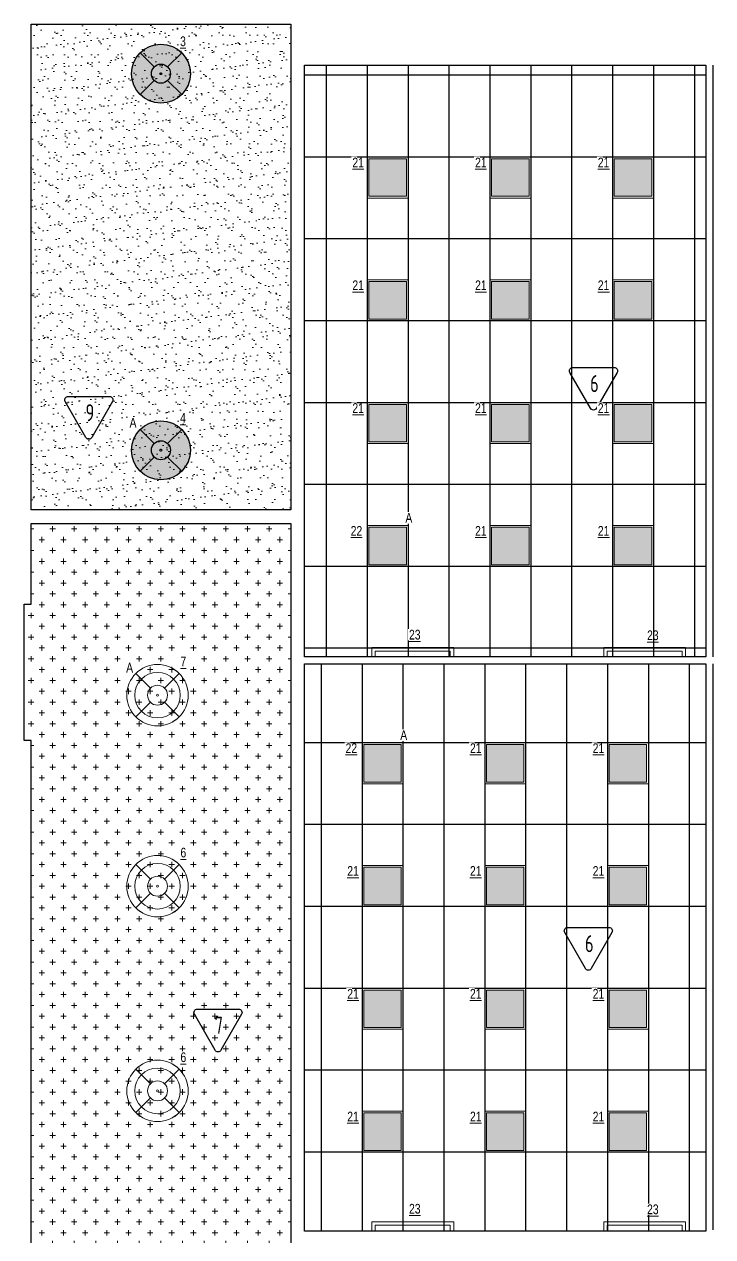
# Model space of a CAD drawing. Header units: millimetres. Extents: x -547274 to 397870, y -45599 to 141350.
# Drawn here: x 109637 to 119737, y 64712 to 82486 of the extents above; entities that cross this region are included whole.
import ezdxf

# ---------------------------------------------------------------- set-up
doc = ezdxf.new("R2010")
doc.units = ezdxf.units.MM
for name, color, linetype, lineweight in [('_ЭОМ_ОБЩ_Освещение_текст тип светильника', 172, 'Continuous', 50), ('_ЭОМ_светильник А', 1, 'Continuous', 35), ('_ЭОМ_светильник Р', 4, 'Continuous', 35), ('АР_Потолки_Штриховка', 252, 'Continuous', 0)]:
    doc.layers.add(name, color=color, linetype=linetype, lineweight=lineweight)
for name, color, linetype in [('X-ref Light', 250, 'Continuous'), ('X-ref Light Emergency', 249, 'Continuous'), ('Штриховка в сечении', 7, 'Continuous')]:
    doc.layers.add(name, color=color, linetype=linetype)
doc.layers.add('АР_Потолок_Покраска', color=7, linetype='Continuous', lineweight=5, true_color=0x007399)
doc.layers.get('X-ref Light').off()
doc.styles.add('ISOCPEUR', font='isocpeur.ttf', dxfattribs={"height": 799.9999999999999})
doc.styles.add('ГОСТ', font='cad.shx', dxfattribs={"width": 0.8})

# ---------------------------------------------------------------- blocks, each defined once
blk = doc.blocks.new('A$C4757d704')
at = {"true_color": 0xf8f6b0, "transparency": 33554687}
h = blk.add_hatch(color=51, dxfattribs=at)
h.dxf.hatch_style = 1
h.paths.add_polyline_path([(213.8624240825741, 686.4852035840837), (131.8888672508434, 768.4587604158228, 0.198841386224367), (0.1738138333512325, 450.347627666637, 0.1989833504630757), (132.0626810841545, 132.06268108414), (213.8624240825695, 213.8624240825578, -0.1989123673796465), (115.9790415045762, 450.1738138333185, -0.1989123673796514)])
edge = h.paths.add_edge_path()
edge.add_arc((450.1738138333512, 450.1738138333185), 334.194772328775, 135.0000000000014, 180)
edge.add_arc((450.1738138333512, 450.1738138333185), 334.194772328775, 180, 224.9999999999975)
edge.add_line((213.8624240825695, 213.8624240825578), (346.9345847065837, 346.9345847065766))
edge.add_ellipse((450.1738138333512, 450.1738138333185), major_axis=(-146.0023180000051, 0), ratio=0.9999999999999303, start_angle=315.0000000000051, end_angle=404.9999999999949, ccw=False)
edge.add_line((346.9345847065838, 553.4130429600605), (213.8624240825741, 686.4852035840837))
edge = h.paths.add_edge_path()
edge.add_line((213.8624240825741, 686.4852035840837), (346.9345847065837, 553.4130429600605))
edge.add_ellipse((450.1738138333512, 450.1738138333185), major_axis=(-146.0023180000051, 0), ratio=0.9999999999999303, start_angle=225.000000000002, end_angle=315.0000000000051, ccw=False)
edge.add_line((553.4130429601197, 553.4130429600615), (686.4852035841284, 686.4852035840837))
edge.add_arc((450.1738138333512, 450.1738138333185), 334.1947723287751, 44.99999999999855, 135.0000000000014)
h.paths.add_polyline_path([(131.8888672508434, 768.4587604158228), (213.8624240825741, 686.4852035840837, -0.4142135623731099), (686.4852035841284, 686.4852035840837), (768.4587604158592, 768.4587604158228, 0.4143735626423198)])
h.paths.add_polyline_path([(768.4587604158592, 768.4587604158228), (686.4852035841284, 686.4852035840837, -0.1989123673796514), (784.3685861621262, 450.1738138333185, -0.1989123673796514), (686.4852035841284, 213.8624240825533), (768.2849465825407, 132.0626810841327, 0.1989833504630816), (900.1738138333512, 450.347627666637, 0.198841386224367)])
edge = h.paths.add_edge_path()
edge.add_line((686.4852035841284, 686.4852035840837), (553.4130429601175, 553.4130429600593))
edge.add_ellipse((450.1738138333512, 450.1738138333185), major_axis=(-146.0023180000051, 0), ratio=0.9999999999999303, start_angle=495.000000000005, end_angle=585.000000000002, ccw=False)
edge.add_line((553.4130429601188, 346.9345847065764), (686.4852035841284, 213.8624240825533))
edge.add_arc((450.1738138333512, 450.1738138333185), 334.194772328775, 315.0000000000014, 360)
edge.add_arc((450.1738138333513, 450.1738138333185), 334.194772328775, 0, 44.99999999999856)
edge = h.paths.add_edge_path()
edge.add_ellipse((450.1738138333512, 450.1738138333185), major_axis=(-146.0023180000051, 0), ratio=0.9999999999999303, start_angle=404.9999999999949, end_angle=495.000000000005, ccw=False)
edge.add_line((346.9345847065837, 346.9345847065765), (213.8624240825695, 213.8624240825578))
edge.add_arc((450.1738138333512, 450.1738138333185), 334.194772328775, 224.9999999999975, 315.0000000000014)
edge.add_line((686.4852035841284, 213.8624240825533), (553.4130429601188, 346.9345847065764))
h.paths.add_polyline_path([(768.2849465825407, 132.0626810841327), (686.4852035841284, 213.8624240825533, -0.4142135623731155), (213.8624240825695, 213.8624240825578), (132.0626810841545, 132.06268108414, 0.4140535802038305)])
edge = h.paths.add_edge_path()
edge.add_ellipse((450.1738138333512, 450.1738138333185), major_axis=(-146.0023180000051, 0), ratio=0.9999999999999303, start_angle=495.000000000005, end_angle=585.0000000000019)
edge.add_ellipse((450.1738138333512, 450.1738138333185), major_axis=(-146.0023180000051, 0), ratio=0.9999999999999303, start_angle=225.000000000002, end_angle=315.0000000000051)
edge.add_ellipse((450.1738138333512, 450.1738138333185), major_axis=(-146.0023180000051, 0), ratio=0.9999999999999303, start_angle=315.0000000000051, end_angle=404.9999999999948)
edge.add_ellipse((450.1738138333512, 450.1738138333185), major_axis=(-146.0023180000051, 0), ratio=0.9999999999999303, start_angle=404.9999999999948, end_angle=495.000000000005)
edge = h.paths.add_edge_path(flags=0)
edge.add_ellipse((450.1738138333512, 450.1738138333185), major_axis=(-14.60023180000948, 0), ratio=0.999999999998702, start_angle=0, end_angle=360)
edge = h.paths.add_edge_path(flags=16)
edge.add_ellipse((450.1738138333512, 450.1738138333185), major_axis=(-14.60023180000948, 0), ratio=0.999999999998702, start_angle=0, end_angle=360)
at = {"layer": 'АР_Потолки_Штриховка', "color": 18, "ltscale": 100, "true_color": 0x000000}
for points in [[(131.8528573591811, 768.4947703074849), (346.9345847065761, 553.4130429600682)], [(768.4947703075213, 768.4947703074849), (553.4130429601264, 553.4130429600682)], [(346.9345847065761, 346.9345847065688), (131.8528573591811, 131.8528573591666)], [(553.4130429601264, 346.9345847065688), (768.4947703075213, 131.852857359152)]]:
    blk.add_lwpolyline(points, dxfattribs=at)
for centre, radius in [((450.1738138333512, 450.347627666637), 450), ((450.1738138333512, 450.1738138333185), 334.194772328775)]:
    blk.add_circle(centre, radius, dxfattribs=at)
for major_axis, ratio, start_param, end_param in [((-146.0023180000051, 0), 0.9999999999999303, 3.926990816987276, 10.21017612416686), ((-146.0023180000051, 0), 0.9999999999999303, 3.926990816987276, 10.21017612416686), ((-14.60023180000948, 0), 0.999999999998702, 3.926990816987891, 10.21017612416748)]:
    blk.add_ellipse((450.1738138333512, 450.1738138333185), major_axis=major_axis, ratio=ratio, start_param=start_param, end_param=end_param, dxfattribs=at)
blk = doc.blocks.new('подвесной светильник люстра')
at = {"true_color": 0xf8f6b0, "transparency": 33554687}
h = blk.add_hatch(color=51, dxfattribs=at)
h.dxf.hatch_style = 1
edge = h.paths.add_edge_path()
edge.add_ellipse((0, 0), major_axis=(-431.6666666666836, 0), ratio=0.9999999999999278, start_angle=225.0000000000021, end_angle=314.9999999999979)
edge.add_line((-305.234427212194, 305.234427212194), (-98.99494936611666, 98.99494936611666))
edge.add_ellipse((0, 0), major_axis=(-140.0000000000049, 0), ratio=0.9999999999999304, start_angle=225.000000000002, end_angle=314.999999999998, ccw=False)
edge.add_line((98.99494936612066, 98.99494936611336), (305.2344272121939, 305.2344272121939))
edge = h.paths.add_edge_path()
edge.add_ellipse((0, 0), major_axis=(-140.0000000000049, 0), ratio=0.9999999999999304, start_angle=314.999999999998, end_angle=405.000000000002, ccw=False)
edge.add_line((-98.99494936611666, 98.99494936611666), (-305.234427212194, 305.234427212194))
edge.add_ellipse((0, 0), major_axis=(-431.6666666666836, 0), ratio=0.9999999999999278, start_angle=314.9999999999979, end_angle=405.0000000000014)
edge.add_line((-305.2344272121976, -305.2344272121903), (-98.99494936611669, -98.99494936611666))
edge = h.paths.add_edge_path()
edge.add_ellipse((0, 0), major_axis=(-140.0000000000049, 0), ratio=0.9999999999999304, start_angle=405.000000000002, end_angle=494.999999999998, ccw=False)
edge.add_line((-98.99494936611664, -98.99494936611677), (-305.2344272121976, -305.2344272121903))
edge.add_ellipse((0, 0), major_axis=(-431.6666666666836, 0), ratio=0.9999999999999278, start_angle=405.0000000000014, end_angle=494.9999999999979)
edge.add_line((305.234427212194, -305.234427212194), (98.99494936611669, -98.99494936611666))
edge = h.paths.add_edge_path()
edge.add_ellipse((0, 0), major_axis=(-431.6666666666836, 0), ratio=0.9999999999999278, start_angle=494.9999999999979, end_angle=585.0000000000022)
edge.add_line((305.234427212194, 305.2344272121939), (98.99494936612007, 98.99494936611276))
edge.add_ellipse((0, 0), major_axis=(-140.0000000000049, 0), ratio=0.9999999999999304, start_angle=494.999999999998, end_angle=585.000000000002, ccw=False)
edge.add_line((98.99494936611674, -98.99494936611666), (305.2344272121939, -305.234427212194))
edge = h.paths.add_edge_path()
edge.add_ellipse((0, 0), major_axis=(-140.0000000000049, 0), ratio=0.9999999999999304, start_angle=494.999999999998, end_angle=585.0000000000019)
edge.add_ellipse((0, 0), major_axis=(-140.0000000000049, 0), ratio=0.9999999999999304, start_angle=225.000000000002, end_angle=314.999999999998)
edge.add_ellipse((0, 0), major_axis=(-140.0000000000049, 0), ratio=0.9999999999999304, start_angle=314.999999999998, end_angle=405.000000000002)
edge.add_ellipse((0, 0), major_axis=(-140.0000000000049, 0), ratio=0.9999999999999304, start_angle=405.000000000002, end_angle=494.999999999998)
edge = h.paths.add_edge_path(flags=16)
edge.add_ellipse((0, 0), major_axis=(-14.00000000000909, 0), ratio=0.9999999999987021, start_angle=0, end_angle=360)
at = {"color": 0, "linetype": 'ByBlock', "lineweight": -2}
for points in [[(-305.2344272121991, 305.2344272121991), (-98.99494936611154, 98.99494936611154)], [(305.2344272121991, 305.2344272121991), (98.99494936611882, 98.99494936611154)], [(-98.99494936611154, -98.99494936611154), (-305.2344272121918, -305.2344272121845)], [(98.99494936611154, -98.99494936611154), (305.2344272121991, -305.2344272121991)]]:
    blk.add_lwpolyline(points, dxfattribs=at)
for major_axis, ratio, start_param, end_param in [((-431.6666666666836, 0), 0.9999999999999278, 3.926990816987278, 10.21017612416686), ((-140.0000000000049, 0), 0.9999999999999304, 3.926990816987276, 10.21017612416686), ((-140.0000000000049, 0), 0.9999999999999304, 3.926990816987276, 10.21017612416686), ((-14.00000000000909, 0), 0.9999999999987021, 3.926990816987891, 10.21017612416748)]:
    blk.add_ellipse((0, 0), major_axis=major_axis, ratio=ratio, start_param=start_param, end_param=end_param, dxfattribs=at)
blk = doc.blocks.new('Кососвет')
at = {"color": 0, "linetype": 'ByBlock', "lineweight": -2, "ltscale": 40}
for points in [[(-600, 26.38208023784682), (600, 26.38208023784682), (600, -111.2262301087801)], [(-600, 26.38208023784682), (-600, -111.2262301087801)], [(-600, -111.2262301087801), (-550, -111.2262301087801)], [(-550, -23.61791976216773), (550, -23.61791976216773)], [(-550, -111.2262301087801), (-550, -23.61791976216773)], [(600, -111.2262301087801), (550, -111.2262301087801), (550, -23.61791976216773)]]:
    blk.add_lwpolyline(points, dxfattribs=at)
blk = doc.blocks.new('RVE-SLIM-PRIME-595')
at = {"layer": 'Штриховка в сечении', "lineweight": 9, "ltscale": 1000, "true_color": 0xf8f6b0, "transparency": 33554636}
h = blk.add_hatch(color=51, dxfattribs=at)
h.dxf.hatch_style = 1
h.paths.add_polyline_path([(274.9999999999999, 275), (-275, 275), (-275, -274.9999999999999), (275, -274.9999999999999)])
at = {"color": 0, "linetype": 'ByBlock', "lineweight": -2, "ltscale": 40}
for points in [[(300, -300), (-300, -300), (-300, 300), (300, 300)], [(275, -275), (-275, -275), (-275, 275), (275, 275)]]:
    blk.add_lwpolyline(points, close=True, dxfattribs=at)
blk = doc.blocks.new('светильник школа коридор')
at = {"color": 0, "linetype": 'ByBlock', "lineweight": -2}
for points in [[(-318.3209564741701, 318.3209564741665), (-103.2392291267752, 103.2392291267497)], [(318.3209564741701, 318.3209564741665), (103.2392291267752, 103.2392291267497)], [(-103.2392291267752, -103.2392291267497), (-318.3209564741701, -318.3209564741519)], [(103.2392291267752, -103.2392291267497), (318.3209564741701, -318.3209564741665)]]:
    blk.add_lwpolyline(points, dxfattribs=at)
blk.add_circle((0, 0), 334.194772328775, dxfattribs=at)
for major_axis, ratio, start_param, end_param in [((-450.1738138333509, 0), 0.999999999999928, 3.926990816987278, 10.21017612416686), ((-146.0023180000051, 0), 0.9999999999999303, 3.926990816987276, 10.21017612416686), ((-146.0023180000051, 0), 0.9999999999999303, 3.926990816987276, 10.21017612416686), ((-14.60023180000948, 0), 0.999999999998702, 3.926990816987891, 10.21017612416748)]:
    blk.add_ellipse((0, 0), major_axis=major_axis, ratio=ratio, start_param=start_param, end_param=end_param, dxfattribs=at)

msp = doc.modelspace()

# ---------------------------------------------------------------- hatches: boundary and pattern name
at = {"layer": 'АР_Потолки_Штриховка', "ltscale": 100, "true_color": 0xf8f6b0}
h = msp.add_hatch(color=51, dxfattribs=at)
h.dxf.hatch_style = 1
h.paths.add_polyline_path([(114692.4585279228, 79963.37756613805), (115242.4585279228, 79963.37756613805), (115242.4585279228, 80513.37756613805), (114692.4585279228, 80513.37756613805)])
h = msp.add_hatch(color=51, dxfattribs=at)
h.dxf.hatch_style = 1
h.paths.add_polyline_path([(116492.4585279228, 79963.37756613802), (117042.4585279228, 79963.37756613802), (117042.4585279228, 80513.37756613802), (116492.4585279228, 80513.37756613802)])
h = msp.add_hatch(color=51, dxfattribs=at)
h.dxf.hatch_style = 1
h.paths.add_polyline_path([(118292.4585279228, 79963.377566138), (118842.4585279228, 79963.377566138), (118842.4585279228, 80513.377566138), (118292.4585279228, 80513.377566138)])
h = msp.add_hatch(color=51, dxfattribs=at)
h.dxf.hatch_style = 1
h.paths.add_polyline_path([(114692.4585279228, 78163.37756613805), (115242.4585279228, 78163.37756613805), (115242.4585279228, 78713.37756613805), (114692.4585279228, 78713.37756613805)])
h = msp.add_hatch(color=51, dxfattribs=at)
h.dxf.hatch_style = 1
h.paths.add_polyline_path([(116492.4585279228, 78163.37756613802), (117042.4585279228, 78163.37756613802), (117042.4585279228, 78713.37756613802), (116492.4585279228, 78713.37756613802)])
h = msp.add_hatch(color=51, dxfattribs=at)
h.dxf.hatch_style = 1
h.paths.add_polyline_path([(118292.4585279228, 78163.377566138), (118842.4585279228, 78163.377566138), (118842.4585279228, 78713.377566138), (118292.4585279228, 78713.377566138)])
h = msp.add_hatch(color=51, dxfattribs=at)
h.dxf.hatch_style = 1
h.paths.add_polyline_path([(114692.4585279228, 76363.37756613805), (115242.4585279228, 76363.37756613805), (115242.4585279228, 76913.37756613805), (114692.4585279228, 76913.37756613805)])
h = msp.add_hatch(color=51, dxfattribs=at)
h.dxf.hatch_style = 1
h.paths.add_polyline_path([(116492.4585279228, 76363.37756613802), (117042.4585279228, 76363.37756613802), (117042.4585279228, 76913.37756613802), (116492.4585279228, 76913.37756613802)])
h = msp.add_hatch(color=51, dxfattribs=at)
h.dxf.hatch_style = 1
h.paths.add_polyline_path([(118292.4585279228, 76363.377566138), (118842.4585279228, 76363.377566138), (118842.4585279228, 76913.377566138), (118292.4585279228, 76913.377566138)])
h = msp.add_hatch(color=51, dxfattribs=at)
h.dxf.hatch_style = 1
h.paths.add_polyline_path([(114692.4585279227, 74563.37756613805), (115242.4585279227, 74563.37756613805), (115242.4585279227, 75113.37756613805), (114692.4585279227, 75113.37756613805)])
h = msp.add_hatch(color=51, dxfattribs=at)
h.dxf.hatch_style = 1
h.paths.add_polyline_path([(116492.4585279227, 74563.37756613802), (117042.4585279227, 74563.37756613802), (117042.4585279227, 75113.37756613802), (116492.4585279227, 75113.37756613802)])
h = msp.add_hatch(color=51, dxfattribs=at)
h.dxf.hatch_style = 1
h.paths.add_polyline_path([(118292.4585279227, 74563.377566138), (118842.4585279227, 74563.377566138), (118842.4585279227, 75113.377566138), (118292.4585279227, 75113.377566138)])
h = msp.add_hatch(color=51, dxfattribs=at)
h.dxf.hatch_style = 1
h.paths.add_polyline_path([(114617.4585279234, 71378.18245835273), (115167.4585279234, 71378.18245835273), (115167.4585279234, 71928.18245835273), (114617.4585279234, 71928.18245835273)])
h = msp.add_hatch(color=51, dxfattribs=at)
h.dxf.hatch_style = 1
h.paths.add_polyline_path([(116417.4585279234, 71378.1824583527), (116967.4585279234, 71378.1824583527), (116967.4585279234, 71928.1824583527), (116417.4585279234, 71928.1824583527)])
h = msp.add_hatch(color=51, dxfattribs=at)
h.dxf.hatch_style = 1
h.paths.add_polyline_path([(118217.4585279234, 71378.18245835269), (118767.4585279234, 71378.18245835269), (118767.4585279234, 71928.18245835269), (118217.4585279234, 71928.18245835269)])
h = msp.add_hatch(color=51, dxfattribs=at)
h.dxf.hatch_style = 1
h.paths.add_polyline_path([(114617.4585279234, 69578.18245835273), (115167.4585279234, 69578.18245835273), (115167.4585279234, 70128.18245835273), (114617.4585279234, 70128.18245835273)])
h = msp.add_hatch(color=51, dxfattribs=at)
h.dxf.hatch_style = 1
h.paths.add_polyline_path([(116417.4585279234, 69578.1824583527), (116967.4585279234, 69578.1824583527), (116967.4585279234, 70128.1824583527), (116417.4585279234, 70128.1824583527)])
h = msp.add_hatch(color=51, dxfattribs=at)
h.dxf.hatch_style = 1
h.paths.add_polyline_path([(118217.4585279234, 69578.18245835269), (118767.4585279234, 69578.18245835269), (118767.4585279234, 70128.18245835269), (118217.4585279234, 70128.18245835269)])
h = msp.add_hatch(color=51, dxfattribs=at)
h.dxf.hatch_style = 1
h.paths.add_polyline_path([(114617.4585279234, 67778.18245835273), (115167.4585279234, 67778.18245835273), (115167.4585279234, 68328.18245835273), (114617.4585279234, 68328.18245835273)])
h = msp.add_hatch(color=51, dxfattribs=at)
h.dxf.hatch_style = 1
h.paths.add_polyline_path([(116417.4585279234, 67778.1824583527), (116967.4585279234, 67778.1824583527), (116967.4585279234, 68328.1824583527), (116417.4585279234, 68328.1824583527)])
h = msp.add_hatch(color=51, dxfattribs=at)
h.dxf.hatch_style = 1
h.paths.add_polyline_path([(118217.4585279234, 67778.18245835269), (118767.4585279234, 67778.18245835269), (118767.4585279234, 68328.18245835269), (118217.4585279234, 68328.18245835269)])
h = msp.add_hatch(color=51, dxfattribs=at)
h.dxf.hatch_style = 1
h.paths.add_polyline_path([(114617.4585279233, 65978.18245835273), (115167.4585279233, 65978.18245835273), (115167.4585279233, 66528.18245835273), (114617.4585279233, 66528.18245835273)])
h = msp.add_hatch(color=51, dxfattribs=at)
h.dxf.hatch_style = 1
h.paths.add_polyline_path([(116417.4585279233, 65978.1824583527), (116967.4585279233, 65978.1824583527), (116967.4585279233, 66528.1824583527), (116417.4585279233, 66528.1824583527)])
h = msp.add_hatch(color=51, dxfattribs=at)
h.dxf.hatch_style = 1
h.paths.add_polyline_path([(118217.4585279233, 65978.18245835269), (118767.4585279233, 65978.18245835269), (118767.4585279233, 66528.18245835269), (118217.4585279233, 66528.18245835269)])
at = {"layer": 'АР_Потолок_Покраска'}
h = msp.add_hatch(dxfattribs=at)
h.set_pattern_fill('AR-SAND', color=256, scale=5)
h.set_pattern_definition([(37.50000000000001, (-94979.28302833848, 47614.56216568737), (-8.000156479920228, 244.7066186646712), [0, -193.04, 0, -215.9, 0, -206.375]), (7.499999999999999, (-94979.28302833848, 47614.56216568737), (224.7616415690013, 358.4125502841771), [0, -104.14, 0, -173.99, 0, -66.67500000000001]), (327.5, (-95135.49302833845, 47614.56216568737), (395.496185120729, 0.718592339272881), [0, -63.5, 0, -228.6, 0, -298.45]), (317.5, (-95135.49302833845, 47614.56216568737), (381.7782262361486, 111.4646616286082), [0, -31.75, 0, -149.86, 0, -171.45])])
h.paths.add_polyline_path([(113547.4934723634, 82485.68245835094), (113547.4585279232, 75365.68245835276), (109737.4585279232, 75365.68245835276), (109737.4585279232, 82485.68245835093)])
h = msp.add_hatch(dxfattribs=at)
h.set_pattern_fill('CROSS', color=256, scale=25)
h.set_pattern_definition([(0, (134938.1560154671, 0), (158.75, 158.75), [79.375, -238.125]), (90, (134977.8435154671, -39.6875), (-158.75, 158.75), [79.375, -238.125])])
h.paths.add_polyline_path([(109737.458527923, 75165.68245835249), (113547.458527923, 75165.68245835249), (113547.4585279232, 61804.84994250025), (112422.4585279229, 61804.8499425004), (112422.4585279229, 61655.68245835237), (110867.4585279233, 61655.68245835237), (110867.4585279233, 61804.84994250025), (109737.4585279232, 61804.8499425004), (109737.4585279233, 71985.16474464099), (109637.458527923, 71985.16474464099), (109637.4585279232, 73985.84277380136), (109737.4585279232, 73985.84277380136)])

# ---------------------------------------------------------------- linework, layer by layer
for points in [[(113547.4934723634, 82485.68245835094), (113547.4585279232, 75365.68245835276), (109737.4585279232, 75365.68245835276), (109737.4585279232, 82485.68245835093)], [(113747.458527923, 81886.0726739231), (119637.4585279225, 81886.0726739231), (119637.4585279225, 73210.68245835253), (113747.458527923, 73210.68245835253)], [(109737.458527923, 75165.68245835249), (113547.458527923, 75165.68245835249), (113547.458527923, 61655.68245837241), (109737.4585279232, 61655.68245837241), (109737.4585279233, 71985.16474464099), (109637.458527923, 71985.16474464099), (109637.4585279232, 73985.84277380136), (109737.4585279232, 73985.84277380136)], [(113747.4585279227, 73110.68245835253), (119637.458527923, 73110.68245835253), (119637.458527923, 64795.68245835253), (113747.4585279227, 64795.68245835253)]]:
    msp.add_lwpolyline(points, close=True)
for points in [[(114067.4585279227, 81886.0726739231), (114067.4585279227, 73210.68245835253)], [(114667.4585279227, 81886.0726739231), (114667.4585279227, 73210.68245835253)], [(115267.4585279227, 81886.0726739231), (115267.4585279227, 73210.68245835253)], [(115867.4585279227, 81886.0726739231), (115867.4585279227, 73210.68245835253)], [(116467.4585279227, 81886.0726739231), (116467.4585279227, 73210.68245835253)], [(117067.4585279227, 81886.0726739231), (117067.4585279227, 73210.68245835253)], [(117667.4585279227, 81886.0726739231), (117667.4585279227, 73210.68245835253)], [(118267.4585279227, 81886.0726739231), (118267.4585279227, 73210.68245835253)], [(118867.4585279227, 81886.0726739231), (118867.4585279227, 73210.68245835253)], [(119467.4585279227, 81886.0726739231), (119467.4585279227, 73210.68245835253)], [(119737.4585279226, 81886.07267392304), (119737.4585279225, 73210.68245835253)], [(119637.4585279225, 81738.37756613799), (113747.458527923, 81738.37756613806)], [(119637.4585279225, 80538.37756613799), (113747.458527923, 80538.37756613806)], [(119637.4585279225, 79338.37756613799), (113747.458527923, 79338.37756613806)], [(119637.4585279225, 78138.37756613799), (113747.458527923, 78138.37756613806)], [(119637.4585279225, 76938.37756613799), (113747.458527923, 76938.37756613806)], [(119637.4585279225, 75738.37756613799), (113747.458527923, 75738.37756613806)], [(119637.4585279225, 74538.37756613799), (113747.4585279229, 74538.37756613806)], [(119637.4585279225, 73338.37756613799), (113747.4585279229, 73338.37756613806)], [(113992.4585279227, 73110.68245835253), (113992.4585279227, 64795.68245835253)], [(114592.4585279227, 73110.68245835253), (114592.4585279227, 64795.68245835253)], [(115192.4585279227, 73110.68245835253), (115192.4585279227, 64795.68245835253)], [(115792.4585279227, 73110.68245835253), (115792.4585279227, 64795.68245835253)], [(116392.4585279227, 73110.68245835253), (116392.4585279227, 64795.68245835253)], [(116992.4585279227, 73110.68245835253), (116992.4585279227, 64795.68245835253)], [(117592.4585279227, 73110.68245835253), (117592.4585279227, 64795.68245835253)], [(118192.4585279227, 73110.68245835253), (118192.4585279227, 64795.68245835253)], [(118792.4585279227, 73110.68245835253), (118792.4585279227, 64795.68245835253)], [(119392.4585279227, 73110.68245835253), (119392.4585279227, 64795.68245835253)], [(119737.458527923, 73110.68245835253), (119737.458527923, 64815.68245835253)], [(119637.458527923, 71953.18245835268), (113747.4585279236, 71953.18245835275)], [(119637.458527923, 70753.18245835268), (113747.4585279236, 70753.18245835275)], [(119637.458527923, 69553.18245835268), (113747.4585279236, 69553.18245835275)], [(119637.458527923, 68353.18245835268), (113747.4585279235, 68353.18245835275)], [(119637.458527923, 67153.18245835268), (113747.4585279236, 67153.18245835275)], [(119637.458527923, 65953.18245835268), (113747.4585279235, 65953.18245835275)]]:
    msp.add_lwpolyline(points)
for points in [[(117684.2679857325, 77455.82274777569), (118290.4859264619, 77455.82274777546, -0.5773494962845065), (118333.7871755788, 77380.82298507982), (118030.6782910622, 76855.82299687165, -0.5773541042744643), (117944.0754630507, 76855.82299687165), (117640.966801087, 77380.82259960832, -0.5773491286020777), (117684.2679857325, 77455.82274777569, -1.710881644036777e-06)], [(110282.7513259576, 77028.53891750218), (110888.969266687, 77028.53891750195, -0.5773494962845065), (110932.2705158039, 76953.53915480632), (110629.1616312873, 76428.53916659814, -0.5773541042744643), (110542.5588032758, 76428.53916659814), (110239.4501413121, 76953.53876933482, -0.5773491286020777), (110282.7513259576, 77028.53891750218, -1.710881644036777e-06)], [(117609.2679857331, 69245.51497576719), (118215.4859264625, 69245.51497576696, -0.5773494962845065), (118258.7871755793, 69170.51521307132), (117955.6782910628, 68645.51522486315, -0.5773541042744643), (117869.0754630513, 68645.51522486315), (117565.9668010876, 69170.51482759982, -0.5773491286020777), (117609.2679857331, 69245.51497576719, -1.710881644036777e-06)], [(112176.7591667561, 68048.50763228706), (112782.9771074854, 68048.50763228683, -0.5773494962845065), (112826.2783566023, 67973.5078695912), (112523.1694720858, 67448.507881383, -0.5773541042744643), (112436.5666440743, 67448.507881383), (112133.4579821106, 67973.50748411969, -0.5773491286020777), (112176.7591667561, 68048.50763228706, -1.710881644036777e-06)]]:
    msp.add_lwpolyline(points, format="xyb")
at = {"layer": 'АР_Потолки_Штриховка', "color": 18, "ltscale": 100, "true_color": 0x000000}
for points in [[(115267.4585279228, 79938.37756613805), (114667.4585279228, 79938.37756613805), (114667.4585279228, 80538.37756613805), (115267.4585279228, 80538.37756613805)], [(115242.4585279228, 79963.37756613805), (114692.4585279228, 79963.37756613805), (114692.4585279228, 80513.37756613805), (115242.4585279228, 80513.37756613805)], [(117067.4585279228, 79938.37756613802), (116467.4585279228, 79938.37756613802), (116467.4585279228, 80538.37756613802), (117067.4585279228, 80538.37756613802)], [(117042.4585279228, 79963.37756613802), (116492.4585279228, 79963.37756613802), (116492.4585279228, 80513.37756613802), (117042.4585279228, 80513.37756613802)], [(118867.4585279228, 79938.377566138), (118267.4585279228, 79938.377566138), (118267.4585279228, 80538.377566138), (118867.4585279228, 80538.377566138)], [(118842.4585279228, 79963.377566138), (118292.4585279228, 79963.377566138), (118292.4585279228, 80513.377566138), (118842.4585279228, 80513.377566138)], [(115267.4585279228, 78138.37756613805), (114667.4585279228, 78138.37756613805), (114667.4585279228, 78738.37756613805), (115267.4585279228, 78738.37756613805)], [(117067.4585279228, 78138.37756613802), (116467.4585279228, 78138.37756613802), (116467.4585279228, 78738.37756613802), (117067.4585279228, 78738.37756613802)], [(118867.4585279228, 78138.377566138), (118267.4585279228, 78138.377566138), (118267.4585279228, 78738.377566138), (118867.4585279228, 78738.377566138)], [(115242.4585279228, 78163.37756613805), (114692.4585279228, 78163.37756613805), (114692.4585279228, 78713.37756613805), (115242.4585279228, 78713.37756613805)], [(117042.4585279228, 78163.37756613802), (116492.4585279228, 78163.37756613802), (116492.4585279228, 78713.37756613802), (117042.4585279228, 78713.37756613802)], [(118842.4585279228, 78163.377566138), (118292.4585279228, 78163.377566138), (118292.4585279228, 78713.377566138), (118842.4585279228, 78713.377566138)], [(115267.4585279228, 76338.37756613805), (114667.4585279228, 76338.37756613805), (114667.4585279228, 76938.37756613805), (115267.4585279228, 76938.37756613805)], [(115242.4585279228, 76363.37756613805), (114692.4585279228, 76363.37756613805), (114692.4585279228, 76913.37756613805), (115242.4585279228, 76913.37756613805)], [(117067.4585279228, 76338.37756613802), (116467.4585279228, 76338.37756613802), (116467.4585279228, 76938.37756613802), (117067.4585279228, 76938.37756613802)], [(117042.4585279228, 76363.37756613802), (116492.4585279228, 76363.37756613802), (116492.4585279228, 76913.37756613802), (117042.4585279228, 76913.37756613802)], [(118867.4585279228, 76338.377566138), (118267.4585279228, 76338.377566138), (118267.4585279228, 76938.377566138), (118867.4585279228, 76938.377566138)], [(118842.4585279228, 76363.377566138), (118292.4585279228, 76363.377566138), (118292.4585279228, 76913.377566138), (118842.4585279228, 76913.377566138)], [(115267.4585279227, 74538.37756613805), (114667.4585279227, 74538.37756613805), (114667.4585279227, 75138.37756613805), (115267.4585279227, 75138.37756613805)], [(115242.4585279227, 74563.37756613805), (114692.4585279227, 74563.37756613805), (114692.4585279227, 75113.37756613805), (115242.4585279227, 75113.37756613805)], [(117067.4585279227, 74538.37756613802), (116467.4585279227, 74538.37756613802), (116467.4585279227, 75138.37756613802), (117067.4585279227, 75138.37756613802)], [(117042.4585279227, 74563.37756613802), (116492.4585279227, 74563.37756613802), (116492.4585279227, 75113.37756613802), (117042.4585279227, 75113.37756613802)], [(118867.4585279227, 74538.377566138), (118267.4585279227, 74538.377566138), (118267.4585279227, 75138.377566138), (118867.4585279227, 75138.377566138)], [(118842.4585279227, 74563.377566138), (118292.4585279227, 74563.377566138), (118292.4585279227, 75113.377566138), (118842.4585279227, 75113.377566138)], [(115192.4585279234, 71353.18245835273), (114592.4585279234, 71353.18245835273), (114592.4585279234, 71953.18245835273), (115192.4585279234, 71953.18245835273)], [(115167.4585279234, 71378.18245835273), (114617.4585279234, 71378.18245835273), (114617.4585279234, 71928.18245835273), (115167.4585279234, 71928.18245835273)], [(116992.4585279234, 71353.1824583527), (116392.4585279234, 71353.1824583527), (116392.4585279234, 71953.1824583527), (116992.4585279234, 71953.1824583527)], [(116967.4585279234, 71378.1824583527), (116417.4585279234, 71378.1824583527), (116417.4585279234, 71928.1824583527), (116967.4585279234, 71928.1824583527)], [(118792.4585279234, 71353.18245835269), (118192.4585279234, 71353.18245835269), (118192.4585279234, 71953.18245835269), (118792.4585279234, 71953.18245835269)], [(118767.4585279234, 71378.18245835269), (118217.4585279234, 71378.18245835269), (118217.4585279234, 71928.18245835269), (118767.4585279234, 71928.18245835269)], [(115192.4585279234, 69553.18245835273), (114592.4585279234, 69553.18245835273), (114592.4585279234, 70153.18245835273), (115192.4585279234, 70153.18245835273)], [(115167.4585279234, 69578.18245835273), (114617.4585279234, 69578.18245835273), (114617.4585279234, 70128.18245835273), (115167.4585279234, 70128.18245835273)], [(116992.4585279234, 69553.1824583527), (116392.4585279234, 69553.1824583527), (116392.4585279234, 70153.1824583527), (116992.4585279234, 70153.1824583527)], [(116967.4585279234, 69578.1824583527), (116417.4585279234, 69578.1824583527), (116417.4585279234, 70128.1824583527), (116967.4585279234, 70128.1824583527)], [(118792.4585279234, 69553.18245835269), (118192.4585279234, 69553.18245835269), (118192.4585279234, 70153.18245835269), (118792.4585279234, 70153.18245835269)], [(118767.4585279234, 69578.18245835269), (118217.4585279234, 69578.18245835269), (118217.4585279234, 70128.18245835269), (118767.4585279234, 70128.18245835269)], [(115192.4585279234, 67753.18245835273), (114592.4585279234, 67753.18245835273), (114592.4585279234, 68353.18245835273), (115192.4585279234, 68353.18245835273)], [(115167.4585279234, 67778.18245835273), (114617.4585279234, 67778.18245835273), (114617.4585279234, 68328.18245835273), (115167.4585279234, 68328.18245835273)], [(116992.4585279234, 67753.1824583527), (116392.4585279234, 67753.1824583527), (116392.4585279234, 68353.1824583527), (116992.4585279234, 68353.1824583527)], [(116967.4585279234, 67778.1824583527), (116417.4585279234, 67778.1824583527), (116417.4585279234, 68328.1824583527), (116967.4585279234, 68328.1824583527)], [(118792.4585279234, 67753.18245835269), (118192.4585279234, 67753.18245835269), (118192.4585279234, 68353.18245835269), (118792.4585279234, 68353.18245835269)], [(118767.4585279234, 67778.18245835269), (118217.4585279234, 67778.18245835269), (118217.4585279234, 68328.18245835269), (118767.4585279234, 68328.18245835269)], [(115192.4585279233, 65953.18245835273), (114592.4585279233, 65953.18245835273), (114592.4585279233, 66553.18245835273), (115192.4585279233, 66553.18245835273)], [(115167.4585279233, 65978.18245835273), (114617.4585279233, 65978.18245835273), (114617.4585279233, 66528.18245835273), (115167.4585279233, 66528.18245835273)], [(116992.4585279233, 65953.1824583527), (116392.4585279233, 65953.1824583527), (116392.4585279233, 66553.1824583527), (116992.4585279233, 66553.1824583527)], [(116967.4585279233, 65978.1824583527), (116417.4585279233, 65978.1824583527), (116417.4585279233, 66528.1824583527), (116967.4585279233, 66528.1824583527)], [(118792.4585279233, 65953.18245835269), (118192.4585279233, 65953.18245835269), (118192.4585279233, 66553.18245835269), (118792.4585279233, 66553.18245835269)], [(118767.4585279233, 65978.18245835269), (118217.4585279233, 65978.18245835269), (118217.4585279233, 66528.18245835269), (118767.4585279233, 66528.18245835269)]]:
    msp.add_lwpolyline(points, close=True, dxfattribs=at)
at = {"layer": 'АР_Потолки_Штриховка', "color": 18, "lineweight": 18, "ltscale": 100, "true_color": 0x000000}
for points in [[(115267.4585279229, 79938.37756613806), (114667.4585279229, 79938.37756613806), (114667.4585279229, 80538.37756613806), (115267.4585279229, 80538.37756613806)], [(115242.4585279229, 79963.37756613806), (114692.4585279229, 79963.37756613806), (114692.4585279229, 80513.37756613806), (115242.4585279229, 80513.37756613806)], [(117067.4585279229, 79938.37756613806), (116467.4585279229, 79938.37756613806), (116467.4585279229, 80538.37756613806), (117067.4585279229, 80538.37756613806)], [(117042.4585279229, 79963.37756613806), (116492.4585279229, 79963.37756613806), (116492.4585279229, 80513.37756613806), (117042.4585279229, 80513.37756613806)], [(118867.4585279229, 79938.377566138), (118267.4585279229, 79938.377566138), (118267.4585279229, 80538.377566138), (118867.4585279229, 80538.377566138)], [(118842.4585279229, 79963.377566138), (118292.4585279229, 79963.377566138), (118292.4585279229, 80513.377566138), (118842.4585279229, 80513.377566138)], [(115267.4585279229, 78138.37756613806), (114667.4585279229, 78138.37756613806), (114667.4585279229, 78738.37756613806), (115267.4585279229, 78738.37756613806)], [(117067.4585279229, 78138.37756613806), (116467.4585279229, 78138.37756613806), (116467.4585279229, 78738.37756613806), (117067.4585279229, 78738.37756613806)], [(118867.4585279229, 78138.377566138), (118267.4585279229, 78138.377566138), (118267.4585279229, 78738.377566138), (118867.4585279229, 78738.377566138)], [(115242.4585279229, 78163.37756613806), (114692.4585279229, 78163.37756613806), (114692.4585279229, 78713.37756613806), (115242.4585279229, 78713.37756613806)], [(117042.4585279229, 78163.37756613806), (116492.4585279229, 78163.37756613806), (116492.4585279229, 78713.37756613806), (117042.4585279229, 78713.37756613806)], [(118842.4585279229, 78163.377566138), (118292.4585279229, 78163.377566138), (118292.4585279229, 78713.377566138), (118842.4585279229, 78713.377566138)], [(115267.4585279226, 76338.37756613806), (114667.4585279226, 76338.37756613806), (114667.4585279226, 76938.37756613806), (115267.4585279226, 76938.37756613806)], [(115242.4585279226, 76363.37756613806), (114692.4585279226, 76363.37756613806), (114692.4585279226, 76913.37756613806), (115242.4585279226, 76913.37756613806)], [(117067.4585279226, 76338.37756613806), (116467.4585279226, 76338.37756613806), (116467.4585279226, 76938.37756613806), (117067.4585279226, 76938.37756613806)], [(117042.4585279226, 76363.37756613806), (116492.4585279226, 76363.37756613806), (116492.4585279226, 76913.37756613806), (117042.4585279226, 76913.37756613806)], [(118867.4585279226, 76338.377566138), (118267.4585279226, 76338.377566138), (118267.4585279226, 76938.377566138), (118867.4585279226, 76938.377566138)], [(118842.4585279226, 76363.377566138), (118292.4585279226, 76363.377566138), (118292.4585279226, 76913.377566138), (118842.4585279226, 76913.377566138)], [(115267.4585279226, 74538.37756613806), (114667.4585279226, 74538.37756613806), (114667.4585279226, 75138.37756613806), (115267.4585279226, 75138.37756613806)], [(115242.4585279226, 74563.37756613806), (114692.4585279226, 74563.37756613806), (114692.4585279226, 75113.37756613806), (115242.4585279226, 75113.37756613806)], [(117067.4585279226, 74538.37756613806), (116467.4585279226, 74538.37756613806), (116467.4585279226, 75138.37756613806), (117067.4585279226, 75138.37756613806)], [(117042.4585279226, 74563.37756613806), (116492.4585279226, 74563.37756613806), (116492.4585279226, 75113.37756613806), (117042.4585279226, 75113.37756613806)], [(118867.4585279226, 74538.377566138), (118267.4585279226, 74538.377566138), (118267.4585279226, 75138.377566138), (118867.4585279226, 75138.377566138)], [(118842.4585279226, 74563.377566138), (118292.4585279226, 74563.377566138), (118292.4585279226, 75113.377566138), (118842.4585279226, 75113.377566138)], [(115192.4585279233, 71353.18245835278), (114592.4585279233, 71353.18245835278), (114592.4585279233, 71953.18245835278), (115192.4585279233, 71953.18245835278)], [(115167.4585279233, 71378.18245835278), (114617.4585279233, 71378.18245835278), (114617.4585279233, 71928.18245835278), (115167.4585279233, 71928.18245835278)], [(116992.4585279233, 71353.18245835272), (116392.4585279233, 71353.18245835272), (116392.4585279233, 71953.18245835272), (116992.4585279233, 71953.18245835272)], [(116967.4585279233, 71378.18245835272), (116417.4585279233, 71378.18245835272), (116417.4585279233, 71928.18245835272), (116967.4585279233, 71928.18245835272)], [(118792.4585279233, 71353.18245835272), (118192.4585279233, 71353.18245835272), (118192.4585279233, 71953.18245835272), (118792.4585279233, 71953.18245835272)], [(118767.4585279233, 71378.18245835272), (118217.4585279233, 71378.18245835272), (118217.4585279233, 71928.18245835272), (118767.4585279233, 71928.18245835272)], [(115192.4585279233, 69553.18245835278), (114592.4585279233, 69553.18245835278), (114592.4585279233, 70153.18245835278), (115192.4585279233, 70153.18245835278)], [(115167.4585279233, 69578.18245835278), (114617.4585279233, 69578.18245835278), (114617.4585279233, 70128.18245835278), (115167.4585279233, 70128.18245835278)], [(116992.4585279233, 69553.18245835272), (116392.4585279233, 69553.18245835272), (116392.4585279233, 70153.18245835272), (116992.4585279233, 70153.18245835272)], [(116967.4585279233, 69578.18245835272), (116417.4585279233, 69578.18245835272), (116417.4585279233, 70128.18245835272), (116967.4585279233, 70128.18245835272)], [(118792.4585279233, 69553.18245835272), (118192.4585279233, 69553.18245835272), (118192.4585279233, 70153.18245835272), (118792.4585279233, 70153.18245835272)], [(118767.4585279233, 69578.18245835272), (118217.4585279233, 69578.18245835272), (118217.4585279233, 70128.18245835272), (118767.4585279233, 70128.18245835272)], [(115192.4585279233, 67753.18245835278), (114592.4585279233, 67753.18245835278), (114592.4585279233, 68353.18245835278), (115192.4585279233, 68353.18245835278)], [(115167.4585279233, 67778.18245835278), (114617.4585279233, 67778.18245835278), (114617.4585279233, 68328.18245835278), (115167.4585279233, 68328.18245835278)], [(116992.4585279233, 67753.18245835272), (116392.4585279233, 67753.18245835272), (116392.4585279233, 68353.18245835272), (116992.4585279233, 68353.18245835272)], [(116967.4585279233, 67778.18245835272), (116417.4585279233, 67778.18245835272), (116417.4585279233, 68328.18245835272), (116967.4585279233, 68328.18245835272)], [(118792.4585279233, 67753.18245835272), (118192.4585279233, 67753.18245835272), (118192.4585279233, 68353.18245835272), (118792.4585279233, 68353.18245835272)], [(118767.4585279233, 67778.18245835272), (118217.4585279233, 67778.18245835272), (118217.4585279233, 68328.18245835272), (118767.4585279233, 68328.18245835272)], [(115192.4585279233, 65953.18245835278), (114592.4585279233, 65953.18245835278), (114592.4585279233, 66553.18245835278), (115192.4585279233, 66553.18245835278)], [(115167.4585279233, 65978.18245835278), (114617.4585279233, 65978.18245835278), (114617.4585279233, 66528.18245835278), (115167.4585279233, 66528.18245835278)], [(116992.4585279233, 65953.18245835272), (116392.4585279233, 65953.18245835272), (116392.4585279233, 66553.18245835272), (116992.4585279233, 66553.18245835272)], [(116967.4585279233, 65978.18245835272), (116417.4585279233, 65978.18245835272), (116417.4585279233, 66528.18245835272), (116967.4585279233, 66528.18245835272)], [(118792.4585279233, 65953.18245835272), (118192.4585279233, 65953.18245835272), (118192.4585279233, 66553.18245835272), (118792.4585279233, 66553.18245835272)], [(118767.4585279233, 65978.18245835272), (118217.4585279233, 65978.18245835272), (118217.4585279233, 66528.18245835272), (118767.4585279233, 66528.18245835272)]]:
    msp.add_lwpolyline(points, close=True, dxfattribs=at)

# ---------------------------------------------------------------- block references
at = {"layer": '_ЭОМ_светильник А', "color": 18, "lineweight": 18, "ltscale": 100, "true_color": 0x000000}
for name, p in [('подвесной светильник люстра', (111642.4454875565, 76241.1053296794)), ('RVE-SLIM-PRIME-595', (114967.4585279226, 74838.37756613806)), ('RVE-SLIM-PRIME-595', (114892.4585279233, 71653.18245835278))]:
    msp.add_blockref(name, p, dxfattribs=at)
at = {"layer": '_ЭОМ_светильник Р', "color": 18, "lineweight": 18, "ltscale": 100, "true_color": 0x000000}
for name, p in [('подвесной светильник люстра', (111642.4703403413, 81761.13965956077)), ('RVE-SLIM-PRIME-595', (114967.4585279229, 80238.37756613806)), ('RVE-SLIM-PRIME-595', (116767.4585279229, 80238.37756613812)), ('RVE-SLIM-PRIME-595', (118567.4585279229, 80238.37756613818)), ('RVE-SLIM-PRIME-595', (114967.4585279229, 78438.37756613806)), ('RVE-SLIM-PRIME-595', (116767.4585279229, 78438.37756613812)), ('RVE-SLIM-PRIME-595', (118567.4585279229, 78438.37756613818)), ('RVE-SLIM-PRIME-595', (114967.4585279226, 76638.37756613806)), ('RVE-SLIM-PRIME-595', (116767.4585279226, 76638.37756613812)), ('RVE-SLIM-PRIME-595', (118567.4585279226, 76638.37756613818)), ('RVE-SLIM-PRIME-595', (116767.4585279226, 74838.37756613806)), ('RVE-SLIM-PRIME-595', (118567.4585279226, 74838.37756613812)), ('Кососвет', (115337.4585279218, 73321.90868846134)), ('Кососвет', (118737.4585279218, 73321.90868846134)), ('RVE-SLIM-PRIME-595', (116692.4585279233, 71653.18245835272)), ('RVE-SLIM-PRIME-595', (118492.4585279233, 71653.18245835278)), ('светильник школа коридор', (111592.4585279233, 69850.67976960512)), ('RVE-SLIM-PRIME-595', (114892.4585279233, 69853.18245835278)), ('RVE-SLIM-PRIME-595', (116692.4585279233, 69853.18245835284)), ('RVE-SLIM-PRIME-595', (118492.4585279233, 69853.1824583529)), ('RVE-SLIM-PRIME-595', (114892.4585279233, 68053.18245835278)), ('RVE-SLIM-PRIME-595', (116692.4585279233, 68053.18245835284)), ('RVE-SLIM-PRIME-595', (118492.4585279233, 68053.1824583529)), ('светильник школа коридор', (111592.4585279233, 66850.67976960512)), ('RVE-SLIM-PRIME-595', (114892.4585279233, 66253.18245835278)), ('RVE-SLIM-PRIME-595', (116692.4585279233, 66253.18245835284)), ('RVE-SLIM-PRIME-595', (118492.4585279233, 66253.1824583529)), ('Кососвет', (115337.4585279225, 64906.90868846131)), ('Кососвет', (118737.4585279225, 64906.90868846131))]:
    msp.add_blockref(name, p, dxfattribs=at)
at = {"layer": 'X-ref Light', "linetype": 'ByBlock', "ltscale": 40}
for p in [(111142.2847140899, 72200.50595577175), (111142.2847140899, 69400.50595577175), (111142.2847140899, 66400.50595577175)]:
    msp.add_blockref('A$C4757d704', p, dxfattribs=at)
at = {"layer": 'X-ref Light', "color": 18, "linetype": 'ByBlock', "lineweight": 18, "ltscale": 40, "true_color": 0x000000}
for p in [(111142.2847140899, 72200.50595577179), (111142.2847140899, 69400.50595577179), (111142.2847140899, 66400.50595577179)]:
    msp.add_blockref('A$C4757d704', p, dxfattribs=at)
at = {"layer": 'X-ref Light Emergency', "linetype": 'ByBlock', "ltscale": 40}
for p in [(111642.4703403414, 81761.13965956078), (111642.4454875564, 76241.1053296794)]:
    msp.add_blockref('подвесной светильник люстра', p, dxfattribs=at)
at = {"layer": 'X-ref Light Emergency', "color": 18, "linetype": 'ByBlock', "lineweight": 18, "ltscale": 40, "true_color": 0x000000}
for p in [(111642.4703403413, 81761.13965956077), (111642.4454875565, 76241.1053296794)]:
    msp.add_blockref('подвесной светильник люстра', p, dxfattribs=at)

# ---------------------------------------------------------------- texts
at = {"char_height": 250, "width": 294.3337657886732, "attachment_point": 1, "style": 'ISOCPEUR'}
for s, insert in [('{\\W0.7;6}', (117937.9602238602, 77343.74071225653)), ('{\\W0.7;9}', (110536.4435640853, 76916.45688198303)), ('{\\W0.7;6}', (117862.9602238607, 69133.43294024804)), ('{\\W0.7;7}', (112430.4514048837, 67936.42559676792))]:
    msp.add_mtext(s, dxfattribs=dict(at, insert=insert))

# ---------------------------------------------------------------- next in the draw order: texts
at = {"layer": '_ЭОМ_ОБЩ_Освещение_текст тип светильника', "color": 18, "lineweight": 18, "ltscale": 40, "true_color": 0x000000, "char_height": 142.1875, "width": 55.871829552576, "attachment_point": 1, "style": 'ГОСТ', "bg_fill": 3, "box_fill_scale": 1.1, "bg_fill_color": 256, "bg_fill_transparency": 0}
for s, insert in [('{\\L3}', (111923.8421137149, 82306.6399172992)), ('{\\L21}', (114451.0760158221, 80530.79890092801)), ('{\\L21}', (116251.0760158221, 80530.79890092807)), ('{\\L21}', (118051.0760158221, 80530.79890092813)), ('{\\L21}', (114451.0760158221, 78730.79890092801)), ('{\\L21}', (116251.0760158221, 78730.79890092807)), ('{\\L21}', (118051.0760158221, 78730.79890092813)), ('{\\L4}', (111923.8172609301, 76786.60558741783)), ('{\\L21}', (114451.0760158219, 76930.79890092801)), ('{\\L21}', (116251.0760158219, 76930.79890092807)), ('{\\L21}', (118051.0760158219, 76930.79890092813)), ('{\\L22}', (114426.2687151263, 75130.79890092801)), ('{\\L21}', (116251.0760158219, 75130.79890092801)), ('{\\L21}', (118051.0760158219, 75130.79890092807)), ('{\\L23}', (115282.0342214529, 73609.06436849305)), ('{\\L23}', (118773.8041545164, 73600.39712843778)), ('{\\L22}', (114351.268715127, 71945.60379314273)), ('{\\L21}', (116176.0760158226, 71945.60379314267)), ('{\\L21}', (117976.0760158226, 71945.60379314273)), ('{\\L6}', (111929.1149786296, 70414.86932187587)), ('{\\L21}', (114376.0760158226, 70145.60379314273)), ('{\\L21}', (116176.0760158226, 70145.60379314279)), ('{\\L21}', (117976.0760158226, 70145.60379314284)), ('{\\L21}', (114376.0760158226, 68345.60379314273)), ('{\\L21}', (116176.0760158226, 68345.60379314279)), ('{\\L21}', (117976.0760158226, 68345.60379314284)), ('{\\L6}', (111929.1149786296, 67414.86932187587)), ('{\\L21}', (114376.0760158226, 66545.60379314273)), ('{\\L21}', (116176.0760158226, 66545.60379314279)), ('{\\L21}', (117976.0760158226, 66545.60379314284)), ('{\\L23}', (115282.0342214536, 65194.06436849303)), ('{\\L23}', (118773.8041545171, 65185.39712843775))]:
    msp.add_mtext(s, dxfattribs=dict(at, insert=insert))
at = {"layer": '_ЭОМ_светильник А', "color": 18, "lineweight": 18, "ltscale": 100, "true_color": 0x000000, "char_height": 142.1875, "width": 86.04374658316377, "attachment_point": 1, "style": 'ГОСТ', "bg_fill": 3, "box_fill_scale": 1.1, "bg_fill_color": 256, "bg_fill_transparency": 0}
for insert in [(111182.6579514437, 76715.94689640905), (115228.467423583, 75321.79971772399), (111132.6709918105, 73125.52111526579, 4.999999999999952e-09), (115153.4674235837, 72136.6046099387)]:
    msp.add_mtext('А', dxfattribs=dict(at, insert=insert))

# ---------------------------------------------------------------- next in the draw order: block references
at = {"layer": '_ЭОМ_светильник А', "color": 18, "lineweight": 18, "ltscale": 100, "true_color": 0x000000}
msp.add_blockref('светильник школа коридор', (111592.4585279233, 72650.6797696051), dxfattribs=at)

# ---------------------------------------------------------------- next in the draw order: texts
at = {"layer": '_ЭОМ_ОБЩ_Освещение_текст тип светильника', "color": 18, "lineweight": 18, "ltscale": 40, "true_color": 0x000000, "insert": (111929.1149786296, 73214.86932187586), "char_height": 142.1875, "width": 55.871829552576, "attachment_point": 1, "style": 'ГОСТ', "bg_fill": 3, "box_fill_scale": 1.1, "bg_fill_color": 256, "bg_fill_transparency": 0}
msp.add_mtext('{\\L7}', dxfattribs=at)

doc.saveas('drawing.dxf')
